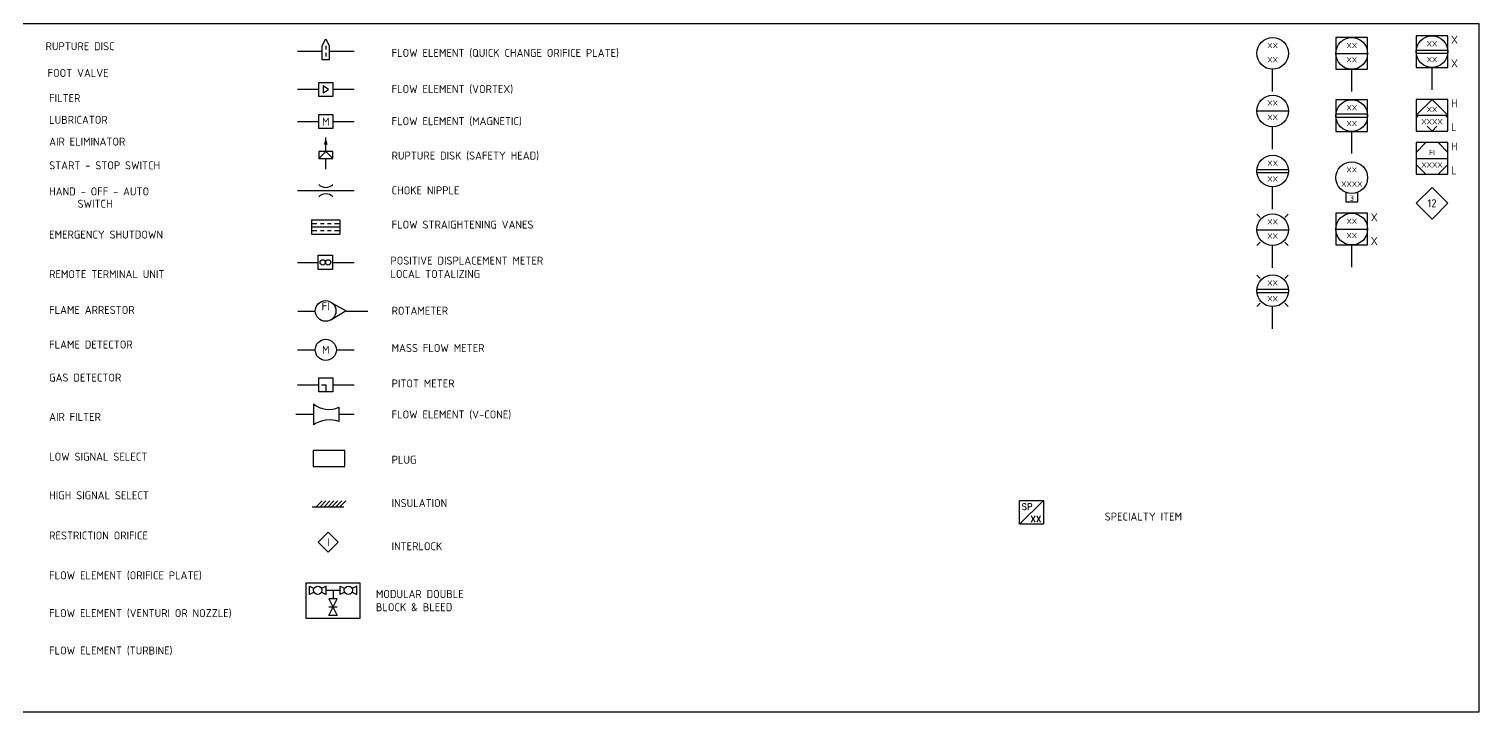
# Model space of a CAD drawing. Header units: millimetres. Extents: x -325 to 284974, y -1 to 659558.
# Drawn here: x 1951 to 2494, y 877 to 1134 of the extents above; entities that cross this region are included whole.
import ezdxf
from ezdxf.enums import TextEntityAlignment as Align

# ---------------------------------------------------------------- set-up
doc = ezdxf.new("R2010")
doc.units = ezdxf.units.MM
doc.header["$LTSCALE"] = 0.5
for name, color, linetype in [('cloud-r', 2, 'Continuous'), ('PID', 2, 'Continuous'), ('PROCESS', 4, 'Continuous'), ('SYM', 2, 'Continuous'), ('SYMBOLS', 2, 'Continuous'), ('TEXT_10', 2, 'Continuous')]:
    doc.layers.add(name, color=color, linetype=linetype)
doc.styles.add('romans', font='romans.shx')
doc.styles.add('X1', font='iso3098b.shx', dxfattribs={"height": 0.125})

# ---------------------------------------------------------------- blocks, each defined once
blk = doc.blocks.new('SP_PTUBE')
for p, q in [((-0.125, -0.125), (-0.125, 0.125)), ((-0.125, 0.125), (0.125, 0.125)), ((-0.078125, 0), (0, 0)), ((0, 0), (0, -0.125)), ((0.125, 0.125), (0.125, -0.125)), ((0.125, -0.125), (-0.125, -0.125))]:
    blk.add_line(p, q)
blk = doc.blocks.new('SP')
at = {"layer": 'SYMBOLS'}
blk.add_lwpolyline([(0, 0), (0, 0.375), (0.375, 0.375), (0.375, 0), (0, 0), (0.375, 0.375)], dxfattribs=at)
at = {"layer": 'SYMBOLS', "style": 'romans'}
for tag, p in [('SP', (0.118, 0.228)), ('79', (0.257, 0.031))]:
    blk.add_attdef(tag, text='', height=0.1, dxfattribs=at).set_placement(p, align=Align.CENTER)
blk = doc.blocks.new('TMETER')
for p, q in [((-0.125, -0.125), (-0.125, 0.125)), ((-0.125, 0.125), (0.125, 0.125)), ((0.125, 0.125), (0.125, -0.125)), ((0.125, -0.125), (-0.125, -0.125))]:
    blk.add_line(p, q)
for centre in [(0, 0.046875), (0, -0.046875)]:
    blk.add_circle(centre, 0.046875)
blk = doc.blocks.new('FIXEDR')
for centre, start, end in [((0, 0.234375), 225, 315), ((0, -0.234375), 45, 135)]:
    blk.add_arc(centre, 0.176777, start, end)
blk = doc.blocks.new('STVANE')
for p, q in [((-0.25, 0.125), (0.25, 0.125)), ((-0.25, 0.125), (-0.25, -0.125)), ((-0.25, 0.0625), (-0.15625, 0.0625)), ((-0.09375, 0.0625), (-0.03125, 0.0625)), ((0.03125, 0.0625), (0.09375, 0.0625)), ((0.15625, 0.0625), (0.25, 0.0625)), ((0.25, 0.125), (0.25, -0.125)), ((-0.25, -0.0625), (-0.15625, -0.0625)), ((-0.25, -0.125), (0.25, -0.125)), ((-0.09375, -0.0625), (-0.03125, -0.0625)), ((0.03125, -0.0625), (0.09375, -0.0625)), ((0.15625, -0.0625), (0.25, -0.0625))]:
    blk.add_line(p, q)
blk = doc.blocks.new('VORTEX')
for p, q in [((-0.125, 0.125), (0.125, 0.125)), ((-0.125, -0.125), (-0.125, 0.125)), ((0.046875, 0), (-0.046875, 0.0625)), ((-0.046875, 0.0625), (-0.046875, -0.0625)), ((-0.046875, -0.0625), (0.046875, 0)), ((0.125, 0.125), (0.125, -0.125)), ((0.125, -0.125), (-0.125, -0.125))]:
    blk.add_line(p, q)
blk = doc.blocks.new('RUPTURE')
for p, q in [((0.0625, 0.125), (-0.0625, 0.125)), ((-0.0625, 0.125), (-0.0625, -0.125)), ((0.0625, 0), (-0.0625, 0.125)), ((-0.0625, -0.125), (0.0625, 0)), ((0.0625, -0.125), (0.0625, 0.125)), ((-0.0625, -0.125), (0.0625, -0.125))]:
    blk.add_line(p, q)
blk = doc.blocks.new('SRMETER')
for p, q in [((-0.0625, 0.09375), (0, 0.21875)), ((-0.0625, -0.15625), (-0.0625, 0.09375)), ((0, 0.21875), (0.0625, 0.09375)), ((0, 0.09375), (0, 0.03125)), ((0.0625, 0.09375), (0.0625, -0.15625)), ((0.0625, -0.15625), (-0.0625, -0.15625)), ((0, -0.03125), (0, -0.09375))]:
    blk.add_line(p, q)

msp = doc.modelspace()

# ---------------------------------------------------------------- linework, layer by layer
at = {"linetype": 'Continuous'}
msp.add_lwpolyline([(1583.39, 1135.59), (2494.22, 1135.59), (2494.22, 877.27), (1583.39, 877.27)], close=True, dxfattribs=at)
at = {"layer": 'PID'}
msp.add_lwpolyline([(2068.94, 975.34), (2057.07, 975.34), (2057.07, 969.41), (2068.94, 969.41)], close=True, dxfattribs=at)
at = {"layer": 'PROCESS'}
for p, q in [((2051.26, 1125.2), (2060.52, 1125.2)), ((2063.17, 1125.2), (2072.43, 1125.2)), ((2059.2, 1110.83), (2051.26, 1110.83)), ((2072.43, 1110.83), (2064.49, 1110.83)), ((2051.26, 1098.75), (2059.2, 1098.75)), ((2064.49, 1098.75), (2072.43, 1098.75)), ((2051.26, 1072.87), (2072.43, 1072.87)), ((2051.26, 1045.92), (2059.04, 1045.92)), ((2064.4, 1045.92), (2072.43, 1045.92)), ((2051.36, 1027.7), (2057.8, 1027.7)), ((2069.65, 1027.7), (2077.59, 1027.7)), ((2051.26, 1013.14), (2057.87, 1013.14)), ((2065.81, 1013.14), (2072.43, 1013.14)), ((2051.26, 1000.05), (2059.2, 1000.05)), ((2064.49, 1000.05), (2072.43, 1000.05)), ((2057.2, 988.93), (2050.6, 988.93)), ((2072.43, 988.93), (2066.77, 988.93))]:
    msp.add_line(p, q, dxfattribs=at)
at = {"layer": 'SYM'}
msp.add_lwpolyline([(2448.64, 1072.16), (2448.64, 1068.57), (2444.41, 1068.57), (2444.41, 1072.16)], dxfattribs=at)
at = {"layer": 'SYMBOLS'}
for p, q in [((2470.69, 1125.62), (2482.51, 1125.62)), ((2440.59, 1124.34), (2452.46, 1124.34)), ((2470.69, 1124.43), (2482.51, 1124.43)), ((2416.84, 1110.06), (2416.84, 1118.4)), ((2446.53, 1110.06), (2446.53, 1118.4)), ((2476.6, 1110.74), (2476.6, 1119.09)), ((2410.9, 1102.76), (2422.78, 1102.76)), ((2440.62, 1101.62), (2452.43, 1101.62)), ((2440.62, 1100.43), (2452.43, 1100.43)), ((2470.66, 1101.13), (2482.54, 1101.13)), ((2061.84, 1087.51), (2061.84, 1092.8)), ((2416.84, 1088.48), (2416.84, 1096.82)), ((2446.53, 1086.74), (2446.53, 1095.08)), ((2061.84, 1080.89), (2061.84, 1084.86)), ((2470.66, 1084.94), (2482.54, 1084.94)), ((2410.93, 1080.79), (2422.75, 1080.79)), ((2410.93, 1079.61), (2422.75, 1079.61)), ((2416.84, 1065.92), (2416.84, 1074.26)), ((2476.6, 1074.07), (2470.66, 1068.13)), ((2482.54, 1068.13), (2476.6, 1074.07)), ((2470.66, 1068.13), (2476.6, 1062.2)), ((2476.6, 1062.2), (2482.54, 1068.13)), ((2412.22, 1062.82), (2410.96, 1064.08)), ((2421.46, 1062.82), (2422.72, 1064.08)), ((2056.55, 1059.23), (2067.14, 1059.23)), ((2410.9, 1058.2), (2422.78, 1058.2)), ((2440.59, 1058.41), (2452.46, 1058.41)), ((2412.22, 1053.58), (2410.96, 1052.32)), ((2416.84, 1043.92), (2416.84, 1052.26)), ((2421.46, 1053.58), (2422.72, 1052.32)), ((2446.53, 1044.13), (2446.53, 1052.47)), ((2412.22, 1039.9), (2410.96, 1041.16)), ((2421.46, 1039.9), (2422.72, 1041.16)), ((2410.93, 1035.88), (2422.75, 1035.88)), ((2410.93, 1034.69), (2422.75, 1034.69)), ((2412.22, 1030.67), (2410.96, 1029.41)), ((2416.84, 1021.01), (2416.84, 1029.35)), ((2421.46, 1030.67), (2422.72, 1029.41)), ((2057.2, 992.83), (2057.2, 985.06)), ((2066.77, 991.57), (2066.77, 986.28)), ((2056.75, 954.26), (2068.62, 954.26)), ((2058.23, 954.26), (2060.44, 956.47)), ((2059.72, 954.26), (2061.92, 956.47)), ((2061.2, 954.26), (2063.4, 956.47)), ((2062.68, 954.26), (2064.89, 956.47)), ((2064.17, 954.26), (2066.37, 956.47)), ((2065.65, 954.26), (2067.85, 956.47)), ((2067.13, 954.26), (2069.34, 956.47)), ((2061.97, 922.94), (2067.22, 922.94)), ((2064.6, 922.94), (2064.6, 919.76)), ((2066.15, 916.64), (2063.04, 916.64))]:
    msp.add_line(p, q, dxfattribs=at)
for points in [[(2470.66, 1130.96), (2470.66, 1119.09), (2482.54, 1119.09), (2482.54, 1130.96)], [(2440.59, 1130.28), (2440.59, 1118.4), (2452.46, 1118.4), (2452.46, 1130.28)], [(2440.59, 1106.96), (2440.59, 1095.08), (2452.46, 1095.08), (2452.46, 1106.96)], [(2482.54, 1107.07), (2470.66, 1107.07), (2470.66, 1095.2), (2482.54, 1095.2)], [(2059.2, 1096.11), (2059.2, 1101.4), (2064.49, 1101.4), (2064.49, 1096.11)], [(2482.54, 1090.88), (2470.66, 1090.88), (2470.66, 1079), (2482.54, 1079)], [(2474.33, 1090.88), (2470.66, 1087.21), (2470.66, 1082.67), (2474.33, 1079), (2478.87, 1079), (2482.54, 1082.67), (2482.54, 1087.21), (2478.87, 1090.88)], [(2440.59, 1064.35), (2440.59, 1052.47), (2452.46, 1052.47), (2452.46, 1064.35)], [(2062.79, 937.23), (2059.05, 940.97), (2062.79, 944.72), (2066.53, 940.97)], [(2054.54, 925.69), (2074.65, 925.69), (2074.65, 912.34), (2054.54, 912.34)], [(2066.15, 913.53), (2063.04, 913.53), (2066.15, 919.76), (2063.04, 919.76)]]:
    msp.add_lwpolyline(points, close=True, dxfattribs=at)
for points in [[(2481.79, 1100.38), (2482.54, 1101.13), (2476.6, 1107.07), (2470.66, 1101.13), (2471.42, 1100.38)], [(2474.74, 1097.06), (2476.6, 1095.2), (2478.46, 1097.06)], [(2064.26, 1030.63), (2069.53, 1027.73), (2063.73, 1024.29)], [(2057.46, 922.24), (2055.73, 921.38), (2055.73, 924.5), (2057.46, 923.64)], [(2060.24, 922.24), (2061.97, 921.38), (2061.97, 924.5), (2060.24, 923.64)], [(2068.95, 922.24), (2067.22, 921.38), (2067.22, 924.5), (2068.95, 923.64)], [(2071.74, 922.24), (2073.46, 921.38), (2073.46, 924.5), (2071.74, 923.64)]]:
    msp.add_lwpolyline(points, dxfattribs=at)
msp.add_lwpolyline([(2061.84, 1090.13, 1.43, 0, 0), (2061.84, 1092.8, 0, 0, 0)], format="xyseb", dxfattribs=at)
for centre, radius in [((2476.6, 1125.02), 5.94), ((2416.84, 1124.34), 5.94), ((2446.53, 1124.34), 5.94), ((2416.84, 1102.76), 5.94), ((2446.53, 1101.02), 5.94), ((2416.84, 1080.2), 5.94), ((2446.53, 1077.7), 5.94), ((2416.84, 1058.2), 5.94), ((2446.53, 1058.41), 5.94), ((2416.84, 1035.29), 5.94), ((2061.79, 1027.73), 3.87), ((2061.84, 1013.14), 3.97), ((2058.85, 922.94), 1.56), ((2070.34, 922.94), 1.56)]:
    msp.add_circle(centre, radius, dxfattribs=at)
for centre, radius, start, end in [((2063.03, 1000.16), 9.36, 231.5262, 293.5052), ((2063.29, 975.48), 11.35, 72.1679, 122.4295)]:
    msp.add_arc(centre, radius, start, end, dxfattribs=at)

# ---------------------------------------------------------------- block references
at = {"layer": 'cloud-r', "xscale": 23.75, "yscale": 23.75, "zscale": 23.75}
msp.add_blockref('SP', (2321.99, 947.71), dxfattribs=at).add_auto_attribs({'SP': 'SP', '79': 'XX'})
at = {"layer": 'SYMBOLS', "xscale": 21.17224998714391, "yscale": 21.17224998714391, "zscale": 21.17224998714391}
for name, p in [('SRMETER', (2061.84, 1125.2)), ('VORTEX', (2061.84, 1110.83)), ('FIXEDR', (2061.84, 1072.87)), ('STVANE', (2061.84, 1059.23)), ('SP_PTUBE', (2061.84, 1000.05))]:
    msp.add_blockref(name, p, dxfattribs=at)
at = {"layer": 'SYMBOLS', "rotation": 90}
for name, p, xscale, yscale, zscale in [('RUPTURE', (2061.84, 1086.18), 21.17224998714391, 21.17224998714391, 21.17224998714391), ('TMETER', (2061.72, 1045.93), 21.44791249999898, 21.44791249999898, 21.44791249999898)]:
    msp.add_blockref(name, p, dxfattribs=dict(at, xscale=xscale, yscale=yscale, zscale=zscale))

# ---------------------------------------------------------------- texts
at = {"layer": 'SYMBOLS', "style": 'X1'}
for s, p in [('M', (2061.84, 1098.75)), ('M', (2061.84, 1013.14)), ('I', (2062.79, 940.97))]:
    msp.add_text(s, height=3, dxfattribs=at).set_placement(p, align=Align.MIDDLE)
msp.add_text('FI', height=3, dxfattribs=at).set_placement((2061.79, 1027.99), align=Align.CENTER)
at = {"layer": 'TEXT_10', "style": 'X1'}
for s, p in [('X', (2483.73, 1127.99)), ('RUPTURE DISC', (1956.81, 1125.54)), ('FLOW ELEMENT (QUICK CHANGE ORIFICE PLATE)', (2086.53, 1123.03)), ('X', (2483.73, 1119.09)), ('FOOT VALVE', (1957.55, 1115.5)), ('FILTER', (1958.13, 1106.08)), ('FLOW ELEMENT (VORTEX)', (2086.53, 1109.48)), ('H', (2483.73, 1104.1)), ('LUBRICATOR', (1958.13, 1097.92)), ('FLOW ELEMENT (MAGNETIC)', (2086.53, 1097.42)), ('L', (2483.73, 1095.2)), ('AIR ELIMINATOR', (1958.13, 1089.75)), ('RUPTURE DISK (SAFETY HEAD)', (2086.53, 1084.5)), ('H', (2483.73, 1087.91)), ('START - STOP SWITCH', (1958.13, 1080.85)), ('L', (2483.73, 1079)), ('HAND - OFF - AUTO', (1958.13, 1071.07)), ('CHOKE NIPPLE', (2086.53, 1071.46)), ('SWITCH', (1968.77, 1066.45)), ('FLOW STRAIGHTENING VANES', (2086.53, 1058.62)), ('X', (2453.65, 1061.38)), ('EMERGENCY SHUTDOWN', (1958.13, 1054.87)), ('X', (2453.65, 1052.47)), ('POSITIVE DISPLACEMENT METER', (2086.08, 1045.11)), ('REMOTE TERMINAL UNIT', (1958.13, 1040.03)), ('LOCAL TOTALIZING', (2086.08, 1040.09)), ('FLAME ARRESTOR', (1958.13, 1026.61)), ('ROTAMETER', (2086.53, 1026.32)), ('FLAME DETECTOR', (1958.13, 1013.62)), ('MASS FLOW METER', (2086.53, 1012.33)), ('GAS DETECTOR', (1958.13, 1001.23)), ('PITOT METER', (2086.53, 999.02)), ('AIR FILTER', (1958.13, 986.47)), ('FLOW ELEMENT (V-CONE)', (2086.53, 987.39)), ('LOW SIGNAL SELECT', (1958.13, 971.57)), ('PLUG', (2086.53, 970.41)), ('HIGH SIGNAL SELECT', (1958.13, 957.07)), ('INSULATION', (2086.53, 954.14)), ('SPECIALTY ITEM', (2353.91, 949.09)), ('RESTRICTION ORIFICE', (1958.13, 941.99)), ('INTERLOCK', (2086.53, 937.96)), ('FLOW ELEMENT (ORIFICE PLATE)', (1958.13, 927.05)), ('MODULAR DOUBLE', (2080.63, 920.03)), ('FLOW ELEMENT (VENTURI OR NOZZLE)', (1958.13, 912.87)), ('BLOCK & BLEED', (2080.63, 915.09)), ('FLOW ELEMENT (TURBINE)', (1958.13, 898.84))]:
    msp.add_text(s, height=3, dxfattribs=at).set_placement(p)
for s, height, p in [('XX', 2, (2416.84, 1127.31)), ('XX', 2, (2446.53, 1127.31)), ('XX', 2, (2476.6, 1127.99)), ('XX', 2, (2416.84, 1121.96)), ('XX', 2, (2446.53, 1121.96)), ('XX', 2, (2476.6, 1122.05)), ('XX', 2, (2416.84, 1105.73)), ('XX', 2, (2446.53, 1103.99)), ('XX', 2, (2476.6, 1103.32)), ('XX', 2, (2416.84, 1100.39)), ('XX', 2, (2446.53, 1098.05)), ('XXXX', 2, (2476.6, 1098.72)), ('FI', 2, (2476.6, 1087.13)), ('XX', 2, (2416.84, 1083.17)), ('XXXX', 2, (2476.6, 1082.52)), ('XX', 2, (2416.84, 1077.23)), ('XX', 2, (2446.53, 1080.67)), ('XXXX', 2, (2446.53, 1075.33)), ('12', 3, (2476.6, 1068.13)), ('XX', 2, (2416.84, 1061.17)), ('XX', 2, (2446.53, 1061.38)), ('XX', 2, (2416.84, 1055.82)), ('XX', 2, (2446.53, 1056.03)), ('XX', 2, (2416.84, 1038.25)), ('XX', 2, (2416.84, 1032.32))]:
    msp.add_text(s, height=height, dxfattribs=at).set_placement(p, align=Align.MIDDLE)
msp.add_text('3', height=2, dxfattribs=at).set_placement((2446.53, 1068.99), align=Align.CENTER)

doc.saveas('drawing.dxf')
